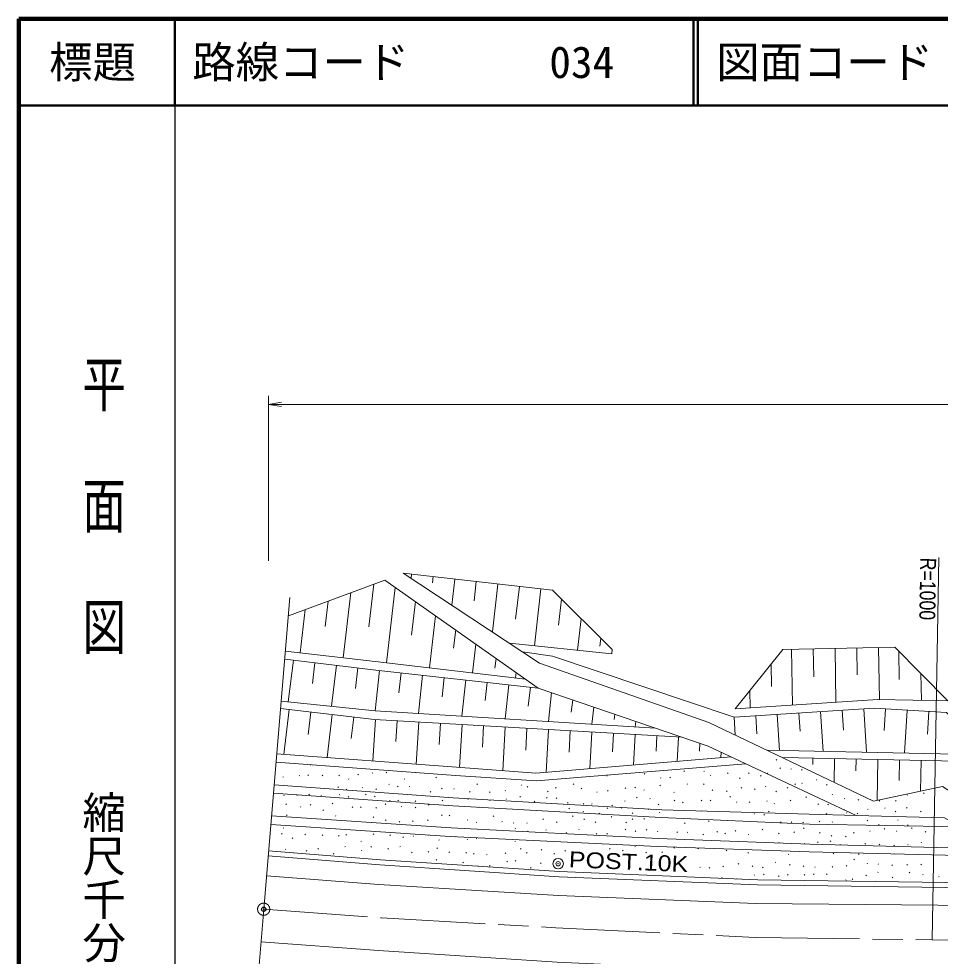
# Model space of a CAD drawing. Units: millimetres, scale not verified. Extents: x 40000 to 680000, y 20000 to 380000.
# Drawn here: x 40000 to 146197, y 271926 to 380000 of the extents above; entities that cross this region are included whole.
import ezdxf
from ezdxf.enums import TextEntityAlignment as Align

# ---------------------------------------------------------------- set-up
doc = ezdxf.new("R2010")
doc.units = ezdxf.units.MM
doc.header["$LTSCALE"] = 1000
doc.header["$PDMODE"] = 32
doc.header["$PDSIZE"] = 500
doc.linetypes.add('CHAIN', pattern=[18.5, 12, -1.5, 3.5, -1.5])
for name, color, linetype, lineweight in [('M-BMK', 2, 'CHAIN', 13), ('M-BMK-OTRS', 5, 'Continuous', 13), ('M-STR-HTXT', 7, 'Continuous', 13), ('M-TTL', 2, 'Continuous', 140), ('M-TTL-BAND', 7, 'Continuous', 25), ('M-TTL-LINE', 7, 'Continuous', 50), ('M-WORK', 1, 'Continuous', 13)]:
    doc.layers.add(name, color=color, linetype=linetype, lineweight=lineweight)
doc.layers.add('M-OTRS', color=6, linetype='Continuous')
doc.layers.add('M-TTL-TXT', color=7, linetype='Continuous')
doc.styles.add('@ＭＳ ゴシック', font='')
doc.styles.add('ＭＳ ゴシック', font='')
doc.styles.add('ＭＳ Ｐゴシック', font='')
doc.styles.get('@ＭＳ ゴシック').set_extended_font_data('@MS Gothic')
doc.styles.get('ＭＳ ゴシック').set_extended_font_data('MS Gothic')
doc.styles.get('ＭＳ Ｐゴシック').set_extended_font_data('MS PGothic')

# ---------------------------------------------------------------- blocks, each defined once
blk = doc.blocks.new('open_arrow')
at = {"color": 0, "linetype": 'Continuous', "lineweight": -2}
blk.add_lwpolyline([(7.5, 1.25), (0, 0), (7.5, -1.25)], dxfattribs=at)

msp = doc.modelspace()

# ---------------------------------------------------------------- linework, layer by layer
at = {"layer": 'M-BMK'}
msp.add_lwpolyline([(68226, 277348), (81788, 276363), (101914, 275203), (124897, 274085), (145285, 273818), (167856, 273640)], dxfattribs=at)
msp.add_circle((68226, 277348), 700, dxfattribs=at)
at = {"layer": 'M-BMK-OTRS'}
for p, q in [((68226, 277348), (71248, 313268)), ((66105, 251913), (68226, 277348))]:
    msp.add_line(p, q, dxfattribs=at)
at = {"layer": 'M-OTRS'}
msp.add_point((68226, 277348), dxfattribs=at)
at = {"layer": 'M-STR-HTXT'}
for p, q in [((68792, 317507), (68792, 336540)), ((68792, 335540), (474683, 335540)), ((145285, 273818), (146042, 317877))]:
    msp.add_line(p, q, dxfattribs=at)
at = {"layer": 'M-TTL'}
for p, q in [((40000, 380000), (40000, 20000)), ((680000, 380000), (40000, 380000))]:
    msp.add_line(p, q, dxfattribs=at)
at = {"layer": 'M-TTL-BAND'}
msp.add_line((58000, 370000), (58000, 20000), dxfattribs=at)
at = {"layer": 'M-TTL-LINE'}
for p, q in [((58000, 380000), (58000, 370000)), ((117750, 380000), (117750, 370000)), ((118250, 380000), (118250, 370000)), ((40000, 370000), (680000, 370000))]:
    msp.add_line(p, q, dxfattribs=at)
at = {"layer": 'M-WORK'}
for p, q in [((85277, 315975), (85219, 315473)), ((87761, 315691), (87678, 314967)), ((80909, 314824), (80334, 309891)), ((90244, 315407), (89899, 312392)), ((92728, 315122), (92474, 312904)), ((95212, 314838), (94579, 309311)), ((97696, 314554), (97265, 310791)), ((78278, 313848), (77401, 306326)), ((83383, 314453), (82367, 305746)), ((100179, 314269), (99429, 307709)), ((75648, 312873), (75305, 309935)), ((85709, 312814), (85258, 308950)), ((102559, 313075), (102216, 310075)), ((73017, 311897), (72435, 306905)), ((88034, 311176), (87334, 305167)), ((104818, 310824), (104403, 307205)), ((90360, 309537), (90116, 307443)), ((107076, 308573), (106973, 307674)), ((92686, 307898), (92300, 304587)), ((129072, 307325), (129188, 300867)), ((131571, 307370), (131630, 304141)), ((134071, 307415), (134183, 301192)), ((136570, 307460), (136627, 304349)), ((139070, 307506), (139179, 301503)), ((141419, 307070), (141478, 303841)), ((71645, 306069), (71064, 301252)), ((95012, 306259), (94883, 305154)), ((74127, 305769), (73837, 303361)), ((76609, 305470), (76038, 300740)), ((79091, 305170), (78806, 302805)), ((81574, 304874), (81058, 300224)), ((126710, 305612), (126756, 303038)), ((84058, 304599), (83801, 302274)), ((86543, 304323), (86054, 299914)), ((89028, 304047), (88783, 301843)), ((91513, 303772), (91051, 299605)), ((97338, 304620), (97266, 304007)), ((143966, 304511), (144022, 301428)), ((93998, 303496), (93766, 301413)), ((96482, 303221), (96047, 299295)), ((98967, 302945), (98723, 300741)), ((101412, 302313), (101043, 298986)), ((124264, 302569), (124301, 300549)), ((103836, 301484), (103676, 300049)), ((106259, 300654), (106039, 298676)), ((71165, 300360), (70564, 295202)), ((73648, 300070), (73348, 297491)), ((76131, 299781), (75554, 294828)), ((78615, 299491), (78326, 297015)), ((108682, 299825), (108614, 299213)), ((122431, 299494), (122560, 297434)), ((124926, 299651), (125057, 297570)), ((127421, 299808), (127683, 295647)), ((129916, 299966), (130047, 297885)), ((132411, 300123), (132699, 295545)), ((134906, 300280), (135050, 297991)), ((137401, 300438), (137716, 295443)), ((139896, 300439), (139746, 297942)), ((142392, 300289), (142095, 295354)), ((144887, 300140), (144730, 297519)), ((81098, 299209), (80822, 294435)), ((83594, 299064), (83456, 296677)), ((86090, 298920), (85809, 294062)), ((88586, 298776), (88445, 296346)), ((91082, 298631), (90796, 293688)), ((93578, 298487), (93435, 296015)), ((96073, 298343), (95782, 293308)), ((111106, 298996), (111036, 298367)), ((98569, 298198), (98424, 295681)), ((101065, 298054), (100780, 293120)), ((103561, 297910), (103418, 295443)), ((106057, 297765), (105812, 293541)), ((108553, 297621), (108430, 295509)), ((111048, 297477), (110845, 293961)), ((113544, 297332), (113443, 295575)), ((116040, 297188), (115878, 294382)), ((118502, 296464), (118450, 295564)), ((120947, 295436), (120910, 294803)), ((73569, 293948), (73627, 294006)), ((127302, 294520), (127372, 294591)), ((131511, 294756), (131497, 294041)), ((134010, 294706), (133957, 291978)), ((136510, 294657), (136483, 293293)), ((139010, 294608), (138917, 289893)), ((141509, 294559), (141463, 292201)), ((144009, 294510), (143939, 290966)), ((79082, 292857), (79153, 292928)), ((80720, 293019), (80791, 293089)), ((82345, 293064), (82416, 293135)), ((85770, 293058), (85814, 293102)), ((112084, 292906), (112154, 292977)), ((116656, 293224), (116726, 293295)), ((118953, 293210), (119024, 293281)), ((121683, 293005), (121754, 293076)), ((124095, 292994), (124166, 293065)), ((126271, 292996), (126341, 293067)), ((127718, 293570), (127789, 293641)), ((128976, 293475), (129047, 293546)), ((130210, 293381), (130281, 293451)), ((70437, 292557), (70508, 292627)), ((72331, 292707), (72402, 292778)), ((73303, 292765), (73374, 292836)), ((74964, 292741), (75035, 292812)), ((76878, 292719), (76949, 292790)), ((77987, 292306), (78057, 292377)), ((84428, 292326), (84499, 292397)), ((88054, 292502), (88124, 292573)), ((92780, 291744), (92850, 291814)), ((95737, 292410), (95741, 292414)), ((107758, 292675), (107829, 292745)), ((113941, 292462), (114012, 292533)), ((115031, 292510), (115102, 292581)), ((117016, 291732), (117087, 291802)), ((118917, 291737), (118988, 291807)), ((119690, 292745), (119760, 292816)), ((123080, 292416), (123150, 292487)), ((125476, 292697), (125547, 292768)), ((130237, 291824), (130308, 291895)), ((131922, 292236), (131992, 292307)), ((76760, 291382), (76830, 291453)), ((77729, 291134), (77800, 291205)), ((79559, 291324), (79629, 291395)), ((81167, 291136), (81237, 291207)), ((82658, 291709), (82729, 291779)), ((83659, 291448), (83730, 291519)), ((85009, 291442), (85079, 291512)), ((87425, 290835), (87495, 290906)), ((88721, 291238), (88791, 291309)), ((90127, 291200), (90197, 291270)), ((91953, 290833), (92023, 290903)), ((94261, 290804), (94332, 290875)), ((96039, 290976), (96109, 291046)), ((97884, 291605), (97955, 291676)), ((98590, 291409), (98660, 291480)), ((100922, 290886), (100993, 290957)), ((101866, 291295), (101937, 291365)), ((103889, 291720), (103959, 291791)), ((104805, 291225), (104876, 291296)), ((106604, 290806), (106675, 290876)), ((107861, 290965), (107932, 291036)), ((109887, 291255), (109957, 291326)), ((110999, 291345), (111070, 291416)), ((112028, 291053), (112099, 291124)), ((113891, 291562), (113961, 291633)), ((115507, 290788), (115577, 290859)), ((119909, 291037), (119980, 291108)), ((121581, 290912), (121652, 290983)), ((123251, 291319), (123322, 291389)), ((124807, 291155), (124877, 291225)), ((126042, 291444), (126112, 291515)), ((127268, 290870), (127339, 290940)), ((128553, 291308), (128624, 291379)), ((129427, 291719), (129497, 291790)), ((133085, 291644), (133156, 291714)), ((144265, 290676), (144336, 290746)), ((70532, 290413), (70603, 290484)), ((72039, 290442), (72110, 290513)), ((73425, 290527), (73496, 290597)), ((74810, 290403), (74880, 290474)), ((76944, 290515), (77015, 290586)), ((77970, 290255), (78041, 290325)), ((79953, 290533), (80023, 290603)), ((80987, 290309), (81058, 290379)), ((82721, 289794), (82792, 289865)), ((83688, 289860), (83759, 289931)), ((85676, 289769), (85747, 289840)), ((88804, 289859), (88875, 289930)), ((91744, 289978), (91815, 290048)), ((94303, 289884), (94351, 289932)), ((96158, 290002), (96228, 290073)), ((97742, 290262), (97813, 290333)), ((99398, 289735), (99468, 289806)), ((100811, 290160), (100882, 290231)), ((101941, 290099), (102011, 290170)), ((109805, 289790), (109876, 289861)), ((111196, 290193), (111267, 290264)), ((112741, 290059), (112811, 290129)), ((115547, 289852), (115618, 289922)), ((116500, 289603), (116570, 289673)), ((118648, 289850), (118718, 289921)), ((119669, 289844), (119740, 289915)), ((121947, 290263), (122018, 290334)), ((122701, 289660), (122772, 289730)), ((124184, 289652), (124255, 289722)), ((126198, 289773), (126269, 289844)), ((128920, 289846), (128991, 289917)), ((130722, 290219), (130793, 290289)), ((133728, 290526), (133799, 290596)), ((135133, 290057), (135204, 290128)), ((136747, 289918), (136818, 289989)), ((139171, 289803), (139242, 289873)), ((141045, 289801), (141116, 289872)), ((142370, 290482), (142441, 290553)), ((70775, 289431), (70845, 289502)), ((72454, 289131), (72524, 289202)), ((73589, 289336), (73660, 289407)), ((75062, 288737), (75132, 288807)), ((76130, 289496), (76201, 289567)), ((78418, 289083), (78489, 289154)), ((79379, 289078), (79450, 289149)), ((81140, 288997), (81211, 289068)), ((82215, 289412), (82285, 289483)), ((84082, 289134), (84153, 289205)), ((85692, 289023), (85763, 289094)), ((87172, 289344), (87243, 289415)), ((93006, 289108), (93024, 289127)), ((93040, 289094), (93052, 289106)), ((97270, 288866), (97275, 288871)), ((103247, 289567), (103317, 289638)), ((103386, 288915), (103457, 288985)), ((105027, 288591), (105098, 288662)), ((105038, 289471), (105109, 289542)), ((105993, 289441), (106064, 289511)), ((107827, 288955), (107898, 289026)), ((108354, 289281), (108425, 289352)), ((109431, 289002), (109502, 289072)), ((112531, 288854), (112575, 288898)), ((113708, 289396), (113779, 289467)), ((118638, 288647), (118666, 288675)), ((126396, 288583), (126467, 288654)), ((127039, 289479), (127110, 289549)), ((132103, 289408), (132174, 289479)), ((133258, 289379), (133329, 289449)), ((135133, 288779), (135179, 288825)), ((137810, 288826), (137881, 288897)), ((139793, 288951), (139864, 289022)), ((141011, 288587), (141081, 288657)), ((142306, 289010), (142377, 289080)), ((143933, 288565), (144004, 288636)), ((70872, 288166), (70943, 288237)), ((76485, 288077), (76555, 288148)), ((80831, 287933), (80902, 288004)), ((82265, 287579), (82335, 287650)), ((85393, 287463), (85463, 287534)), ((87094, 287579), (87165, 287650)), ((88728, 288152), (88798, 288223)), ((89605, 288117), (89676, 288188)), ((91684, 287599), (91755, 287669)), ((94678, 288038), (94748, 288109)), ((100390, 287688), (100460, 287759)), ((103826, 288033), (103897, 288104)), ((105112, 287693), (105182, 287764)), ((106847, 288347), (106918, 288418)), ((108270, 287955), (108341, 288026)), ((110695, 287685), (110766, 287756)), ((110699, 288383), (110770, 288453)), ((112032, 287717), (112103, 287788)), ((113829, 288447), (113899, 288518)), ((119495, 287464), (119565, 287535)), ((124735, 288303), (124806, 288374)), ((125878, 288202), (125949, 288273)), ((132243, 287438), (132314, 287508)), ((133040, 288308), (133111, 288378)), ((135375, 288435), (135445, 288506)), ((136633, 288348), (136703, 288419)), ((137790, 287553), (137861, 287623)), ((141293, 287570), (141364, 287641)), ((70461, 286677), (70532, 286748)), ((79866, 287408), (79873, 287415)), ((83857, 287374), (83928, 287444)), ((92727, 287326), (92798, 287397)), ((95672, 287404), (95743, 287475)), ((96997, 287252), (97068, 287323)), ((97195, 286630), (97265, 286701)), ((98539, 287237), (98610, 287308)), ((100755, 286443), (100826, 286513)), ((101962, 287334), (102033, 287405)), ((104530, 286522), (104600, 286593)), ((106418, 287341), (106489, 287411)), ((109876, 286497), (109947, 286568)), ((109957, 287295), (110028, 287366)), ((112305, 286450), (112376, 286521)), ((116741, 287234), (116812, 287305)), ((122565, 286355), (122636, 286426)), ((125689, 286491), (125759, 286562)), ((127775, 287355), (127846, 287426)), ((129026, 287335), (129097, 287406)), ((130378, 287308), (130449, 287379)), ((130446, 286664), (130517, 286734)), ((133723, 287368), (133794, 287439)), ((139083, 287044), (139154, 287115)), ((139735, 286571), (139806, 286642)), ((142414, 286989), (142485, 287059)), ((142875, 286667), (142945, 286738)), ((68957, 286043), (69002, 286087)), ((70292, 286014), (70362, 286084)), ((71499, 285501), (71570, 285572)), ((72981, 285932), (73051, 286003)), ((74955, 285855), (75026, 285926)), ((76860, 285777), (76930, 285848)), ((77698, 285900), (77768, 285971)), ((80846, 285953), (80917, 286024)), ((82758, 285837), (82829, 285908)), ((84273, 285615), (84344, 285685)), ((85437, 285733), (85507, 285803)), ((87192, 285881), (87214, 285903)), ((88412, 285293), (88483, 285363)), ((90265, 285685), (90287, 285708)), ((91661, 285360), (91732, 285431)), ((92712, 285448), (92783, 285519)), ((98651, 286289), (98692, 286331)), ((103073, 286139), (103144, 286210)), ((106545, 286007), (106615, 286078)), ((107789, 285999), (107860, 286070)), ((111054, 286309), (111125, 286380)), ((113595, 286257), (113666, 286327)), ((115851, 286207), (115922, 286278)), ((117018, 286179), (117089, 286249)), ((118835, 285938), (118905, 286008)), ((120461, 286233), (120532, 286303)), ((121367, 286033), (121438, 286103)), ((124048, 285906), (124119, 285976)), ((127566, 286045), (127637, 286116)), ((129339, 286181), (129410, 286252)), ((132281, 286108), (132352, 286179)), ((133640, 285787), (133711, 285858)), ((135297, 285689), (135368, 285760)), ((136201, 286126), (136272, 286197)), ((138068, 286312), (138139, 286382)), ((141140, 286305), (141211, 286375)), ((144450, 286241), (144520, 286312)), ((70707, 284213), (70777, 284284)), ((74455, 284269), (74525, 284340)), ((77578, 284524), (77648, 284595)), ((79437, 285136), (79508, 285206)), ((80593, 284490), (80664, 284560)), ((82528, 284280), (82599, 284350)), ((83908, 284521), (83979, 284592)), ((88181, 284344), (88252, 284415)), ((97173, 285140), (97244, 285211)), ((97837, 284282), (97908, 284352)), ((100210, 284171), (100281, 284242)), ((108093, 284284), (108164, 284355)), ((111010, 284521), (111081, 284592)), ((115492, 284391), (115563, 284462)), ((118278, 284327), (118349, 284398)), ((121343, 285224), (121344, 285225)), ((127570, 284987), (127640, 285057)), ((130556, 284873), (130608, 284925)), ((132045, 285048), (132115, 285119)), ((133505, 285152), (133576, 285223)), ((134648, 284757), (134710, 284820)), ((137503, 284856), (137574, 284927)), ((139170, 284785), (139241, 284856)), ((140843, 284670), (140914, 284741)), ((142431, 284752), (142502, 284822)), ((143983, 285001), (144053, 285072)), ((71634, 283844), (71671, 283881)), ((73118, 284047), (73188, 284117)), ((76246, 283690), (76317, 283761)), ((79482, 284070), (79553, 284141)), ((85268, 283841), (85339, 283912)), ((87172, 283916), (87243, 283987)), ((89569, 283900), (89640, 283971)), ((91512, 283807), (91582, 283878)), ((92423, 283696), (92494, 283767)), ((93922, 283602), (93993, 283672)), ((96075, 283768), (96146, 283838)), ((98503, 283824), (98574, 283895)), ((101661, 283694), (101732, 283765)), ((102920, 284043), (102991, 284113)), ((106524, 283738), (106595, 283809)), ((109580, 284069), (109651, 284139)), ((112264, 283848), (112335, 283919)), ((114101, 283877), (114172, 283948)), ((121529, 284076), (121600, 284147)), ((124017, 283820), (124088, 283891)), ((128683, 283642), (128754, 283713)), ((133867, 283725), (133938, 283796)), ((136764, 283674), (136834, 283745)), ((140941, 283715), (140957, 283731)), ((88106, 283017), (88177, 283088)), ((91192, 282699), (91263, 282770)), ((92964, 282298), (92982, 282315)), ((94250, 282313), (94320, 282384)), ((96263, 282814), (96334, 282885)), ((97211, 282881), (97281, 282951)), ((98974, 282096), (99044, 282166)), ((100137, 282633), (100207, 282704)), ((118486, 282140), (118557, 282210)), ((119574, 282098), (119644, 282168)), ((121140, 282244), (121211, 282315)), ((122898, 282552), (122969, 282622)), ((124515, 282263), (124586, 282334)), ((125721, 282122), (125792, 282192)), ((127172, 282718), (127243, 282789)), ((128843, 282430), (128913, 282501)), ((130406, 282283), (130477, 282354)), ((131727, 282151), (131797, 282222)), ((133736, 282188), (133807, 282258)), ((135358, 282302), (135429, 282373)), ((136252, 283049), (136322, 283120)), ((137758, 282588), (137829, 282658)), ((139029, 282498), (139100, 282569)), ((140609, 282386), (140680, 282457)), ((142344, 282426), (142414, 282496)), ((143977, 282472), (144048, 282542)), ((118705, 281002), (118724, 281020)), ((120978, 280947), (121048, 281018)), ((124734, 281255), (124805, 281325)), ((125819, 281321), (125890, 281391)), ((127564, 281137), (127635, 281208)), ((128602, 281265), (128673, 281336)), ((130508, 281268), (130579, 281339)), ((131596, 281360), (131666, 281431)), ((133085, 281356), (133156, 281427)), ((137611, 281184), (137682, 281255)), ((138989, 281565), (139060, 281635)), ((140671, 280965), (140742, 281036)), ((142629, 281543), (142700, 281614)), ((144168, 281293), (144238, 281364)), ((146006, 281062), (146077, 281133)), ((122724, 280834), (122754, 280865)), ((135303, 280680), (135373, 280750)), ((136043, 280781), (136114, 280852))]:
    msp.add_line(p, q, dxfattribs=at)
for points in [[(161481, 281852), (146451, 291503), (138500, 289804), (119543, 298879), (100021, 305728), (84283, 316089), (101513, 314116), (108381, 307273), (108332, 306807), (96572, 307999)], [(71072, 311175), (82185, 315297), (99854, 302847), (119441, 296143), (136503, 288136), (146681, 287897), (159374, 280688)], [(98394, 303875), (81058, 305899), (70730, 307104)], [(98044, 307030), (101510, 306524), (122431, 299494), (138633, 300515), (146906, 300018), (151673, 295159), (126232, 295676)], [(70653, 306189), (81169, 304919), (99854, 302847)], [(70172, 300475), (80983, 299215), (116458, 297164)], [(113364, 298223), (81067, 300223), (70244, 301336)], [(122087, 294901), (99573, 293019), (90458, 293714), (69733, 295264)], [(69652, 294300), (90348, 292766), (99656, 292159), (123789, 294102)], [(128012, 294824), (151828, 294356), (158720, 294153), (159641, 287454), (152397, 287685)], [(136503, 288136), (131073, 288305), (114113, 288811), (90063, 290176), (69432, 291681)], [(69350, 290707), (90038, 289277), (114034, 287913), (131146, 287166), (148554, 286833)], [(153068, 284269), (131167, 284850), (113692, 285516), (89817, 286744), (69133, 288126)], [(154628, 283383), (131102, 283982), (113626, 284562), (89732, 285735), (69048, 287117)], [(68742, 283483), (81626, 282449), (102263, 281096), (125122, 280143), (154876, 279740), (194748, 279408), (245818, 278860), (282770, 278470), (302280, 281155), (318096, 280922), (342674, 277720), (358193, 277614)], [(68792, 284072), (81676, 283038), (102312, 281685), (125171, 280732), (154925, 280329), (194797, 279997), (234909, 279566)], [(154338, 277742), (124963, 278018), (102194, 278915), (81502, 280212), (68549, 281185)], [(67913, 273601), (81476, 272591), (102044, 271238), (124585, 270217)]]:
    msp.add_lwpolyline(points, dxfattribs=at)
msp.add_lwpolyline([(122550, 300435), (128072, 307307), (140952, 307540), (147081, 301380), (139004, 301506)], close=True, dxfattribs=at)
msp.add_circle((102161, 282598), 600, dxfattribs=at)
msp.add_point((102161, 282598), dxfattribs=at)

# ---------------------------------------------------------------- block references
at = {"layer": 'M-STR-HTXT', "xscale": 200, "yscale": 200}
msp.add_blockref('open_arrow', (68792, 335540), dxfattribs=at)

# ---------------------------------------------------------------- texts
at = {"layer": 'M-STR-HTXT', "style": 'ＭＳ Ｐゴシック', "width": 0.85}
msp.add_text('R=1000', height=1833, rotation=269.015, dxfattribs=at).set_placement((143290, 314298), align=Align.BOTTOM_CENTER)
at = {"layer": 'M-TTL-BAND', "style": '@ＭＳ ゴシック', "width": 1.4}
msp.add_text('平  面  図', height=3666, rotation=270, dxfattribs=at).set_placement((49777, 306475), align=Align.MIDDLE_RIGHT)
at = {"layer": 'M-TTL-BAND', "style": '@ＭＳ ゴシック'}
msp.add_text('縮尺千分の一', height=3666, rotation=270, dxfattribs=at).set_placement((49777, 261030), align=Align.MIDDLE_RIGHT)
at = {"layer": 'M-TTL-TXT', "style": 'ＭＳ ゴシック'}
msp.add_text('標題', height=3666, dxfattribs=at).set_placement((48500, 375000), align=Align.MIDDLE_CENTER)
for s, p in [('路線コード', (60000, 375000)), ('034', (101142, 375000)), ('図面コード', (120380, 375000))]:
    msp.add_text(s, height=3666, dxfattribs=at).set_placement(p, align=Align.MIDDLE_LEFT)
at = {"layer": 'M-WORK', "style": 'ＭＳ Ｐゴシック', "width": 1.2}
msp.add_text('POST.10K', height=1833, rotation=357.614, dxfattribs=at).set_placement((110219, 281355), align=Align.BOTTOM_CENTER)

doc.saveas('drawing.dxf')
